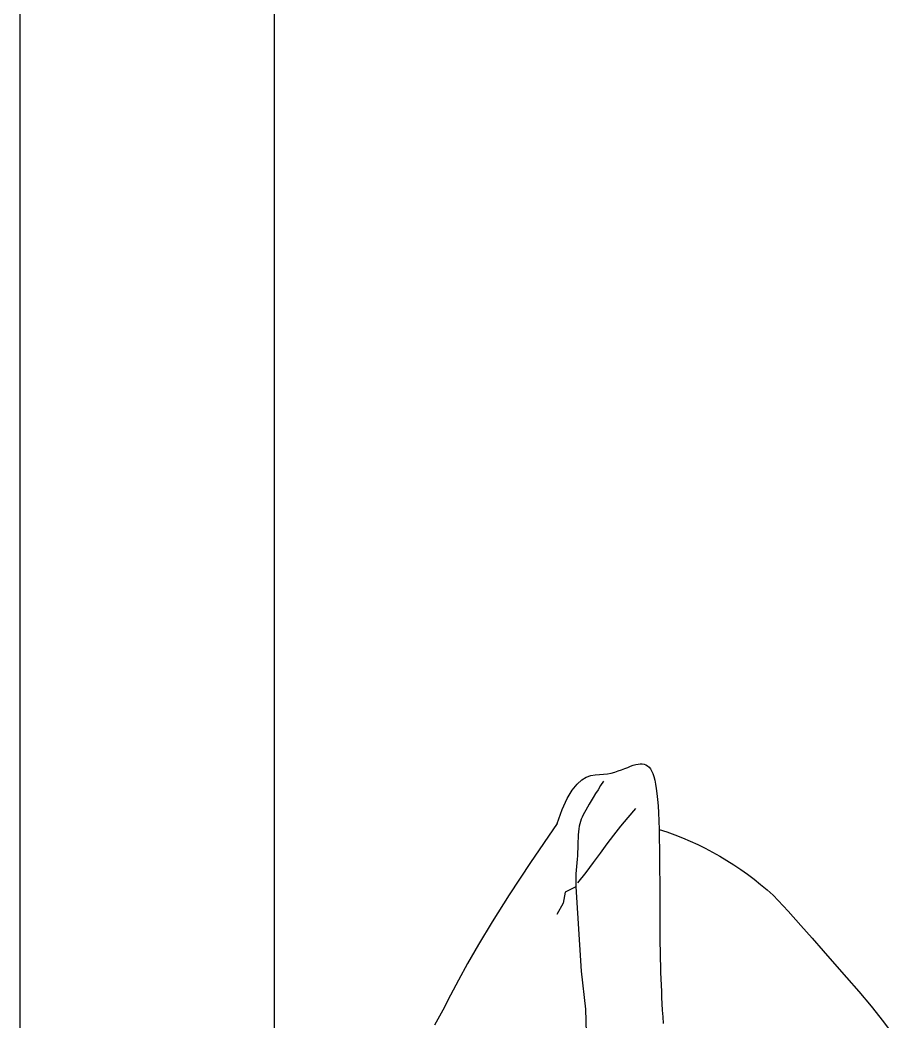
# Model space of a CAD drawing. Header units: inches. Extents: x 15.4 to 57.9, y 9.9 to 34.7.
# Drawn here: x 41.1834 to 41.3555, y 16.3246 to 16.5215 of the extents above; entities that cross this region are included whole.
import ezdxf

# ---------------------------------------------------------------- set-up
doc = ezdxf.new("R2010")
doc.units = ezdxf.units.IN
doc.header["$MEASUREMENT"] = 0
doc.layers.add('1', color=1, linetype='Continuous')

msp = doc.modelspace()

# ---------------------------------------------------------------- linework, layer by layer
at = {"layer": '1'}
for p, q in [((41.18335, 15.80146), (41.18335, 17.28146)), ((41.23335, 15.80146), (41.23335, 17.28146)), ((41.29881, 16.37336), (41.29956, 16.37351)), ((41.29956, 16.37351), (41.30027, 16.37369)), ((41.30027, 16.37369), (41.30095, 16.37391)), ((41.30095, 16.37391), (41.3016, 16.37414)), ((41.3016, 16.37414), (41.30222, 16.37438)), ((41.30222, 16.37438), (41.30281, 16.37461)), ((41.30281, 16.37461), (41.30337, 16.37483)), ((41.30337, 16.37483), (41.30389, 16.37502)), ((41.30389, 16.37502), (41.30439, 16.37517)), ((41.30439, 16.37517), (41.30485, 16.37528)), ((41.30485, 16.37528), (41.30528, 16.37533)), ((41.30528, 16.37533), (41.30568, 16.37532)), ((41.30568, 16.37532), (41.30605, 16.37526)), ((41.30605, 16.37526), (41.30639, 16.37513)), ((41.30639, 16.37513), (41.30671, 16.37493)), ((41.30671, 16.37493), (41.307, 16.37467)), ((41.307, 16.37467), (41.30727, 16.37433)), ((41.30727, 16.37433), (41.30751, 16.37391)), ((41.30751, 16.37391), (41.30774, 16.3734)), ((41.30774, 16.3734), (41.30794, 16.37282)), ((41.29284, 16.37134), (41.29377, 16.37217)), ((41.29377, 16.37217), (41.29467, 16.3727)), ((41.29467, 16.3727), (41.29556, 16.373)), ((41.29556, 16.373), (41.29641, 16.37315)), ((41.29641, 16.37315), (41.29724, 16.37321)), ((41.29724, 16.37321), (41.29804, 16.37326)), ((41.29804, 16.37326), (41.29881, 16.37336)), ((41.30794, 16.37282), (41.30812, 16.37213)), ((41.30812, 16.37213), (41.30829, 16.37135)), ((41.29091, 16.3685), (41.29189, 16.37014)), ((41.29189, 16.37014), (41.29284, 16.37134)), ((41.30829, 16.37135), (41.30843, 16.37046)), ((41.30843, 16.37046), (41.30856, 16.36946)), ((41.30856, 16.36946), (41.30867, 16.36833)), ((41.28992, 16.36634), (41.29091, 16.3685)), ((41.30867, 16.36833), (41.30877, 16.36707)), ((41.28891, 16.36359), (41.28992, 16.36634)), ((41.30877, 16.36707), (41.30885, 16.36567)), ((41.30885, 16.36567), (41.30892, 16.36413)), ((41.28891, 16.36359), (41.28371, 16.35593)), ((41.30892, 16.36413), (41.30897, 16.36244)), ((41.30897, 16.36244), (41.30901, 16.36059)), ((41.30901, 16.36059), (41.30904, 16.35861)), ((41.30904, 16.35861), (41.30907, 16.35653)), ((41.28371, 16.35593), (41.27951, 16.34956)), ((41.30907, 16.35653), (41.30908, 16.35439)), ((41.30908, 16.35439), (41.30909, 16.35221)), ((41.30909, 16.35221), (41.3091, 16.35003)), ((41.29051, 16.35012), (41.29015, 16.34796)), ((41.29258, 16.35113), (41.29051, 16.35012)), ((41.29258, 16.35113), (41.29369, 16.33459)), ((41.3091, 16.35003), (41.30911, 16.34787)), ((41.27951, 16.34956), (41.27615, 16.34426)), ((41.29015, 16.34796), (41.28889, 16.3457)), ((41.30911, 16.34787), (41.30912, 16.34578)), ((41.33142, 16.34948), (41.33437, 16.34634)), ((41.33437, 16.34634), (41.33686, 16.34357)), ((41.27615, 16.34426), (41.27348, 16.33983)), ((41.30912, 16.34578), (41.30912, 16.34377)), ((41.30912, 16.34377), (41.30914, 16.34188)), ((41.30914, 16.34188), (41.30915, 16.34014)), ((41.33686, 16.34357), (41.33908, 16.34103)), ((41.30915, 16.34014), (41.30918, 16.33853)), ((41.33908, 16.34103), (41.34123, 16.33855)), ((41.27348, 16.33983), (41.27133, 16.33609)), ((41.30918, 16.33853), (41.30921, 16.33703)), ((41.34123, 16.33855), (41.34347, 16.33601)), ((41.27133, 16.33609), (41.26955, 16.33282)), ((41.30921, 16.33703), (41.30924, 16.33563)), ((41.34347, 16.33601), (41.34582, 16.33336)), ((41.29369, 16.33459), (41.29453, 16.32711)), ((41.30924, 16.33563), (41.30928, 16.33431)), ((41.30928, 16.33431), (41.30932, 16.33304)), ((41.26955, 16.33282), (41.26797, 16.32984)), ((41.30932, 16.33304), (41.30937, 16.33181)), ((41.34582, 16.33336), (41.34823, 16.33059)), ((41.30937, 16.33181), (41.30942, 16.33061)), ((41.30942, 16.33061), (41.30948, 16.3294)), ((41.34823, 16.33059), (41.35067, 16.32767)), ((41.26797, 16.32984), (41.26645, 16.32693)), ((41.30948, 16.3294), (41.30954, 16.32817)), ((41.30954, 16.32817), (41.30961, 16.32691)), ((41.26645, 16.32693), (41.26485, 16.32394)), ((41.29453, 16.32711), (41.29479, 16.31806)), ((41.30961, 16.32691), (41.30968, 16.32562)), ((41.35067, 16.32767), (41.35312, 16.32461)), ((41.30968, 16.32562), (41.30975, 16.3243)), ((41.35312, 16.32461), (41.35554, 16.32137))]:
    msp.add_line(p, q, dxfattribs=at)
for points in [[(41.29806, 16.37188), (41.29749, 16.37104), (41.29697, 16.37023), (41.29648, 16.36946), (41.29603, 16.36873), (41.29561, 16.36804), (41.29523, 16.36739), (41.29489, 16.36679), (41.29458, 16.36624), (41.29431, 16.36574), (41.29406, 16.36527), (41.29385, 16.36484), (41.29367, 16.36441), (41.29352, 16.36398), (41.29339, 16.36353), (41.29328, 16.36306), (41.2932, 16.36255), (41.29314, 16.36198), (41.29309, 16.36137), (41.29306, 16.36073), (41.29303, 16.36005), (41.29301, 16.35936), (41.29298, 16.35865), (41.29295, 16.35794), (41.29292, 16.35724), (41.29287, 16.35655), (41.29281, 16.35586), (41.29274, 16.35516), (41.29269, 16.35445), (41.29263, 16.3537), (41.2926, 16.3529), (41.29258, 16.35205), (41.29258, 16.35113)], [(41.29303, 16.35192), (41.29464, 16.35398), (41.29611, 16.35593), (41.29748, 16.35779), (41.2988, 16.35958), (41.30011, 16.36133), (41.30145, 16.36305), (41.30287, 16.36478), (41.30441, 16.36654)]]:
    msp.add_lwpolyline(points, dxfattribs=at)
at = {"layer": '1', "extrusion": (0, 0, -1)}
msp.add_ellipse((41.29046, 16.30444), major_axis=(0.00701, 0.06048), ratio=1, start_param=0.1935, end_param=0.622436, dxfattribs=at)

doc.saveas('drawing.dxf')
